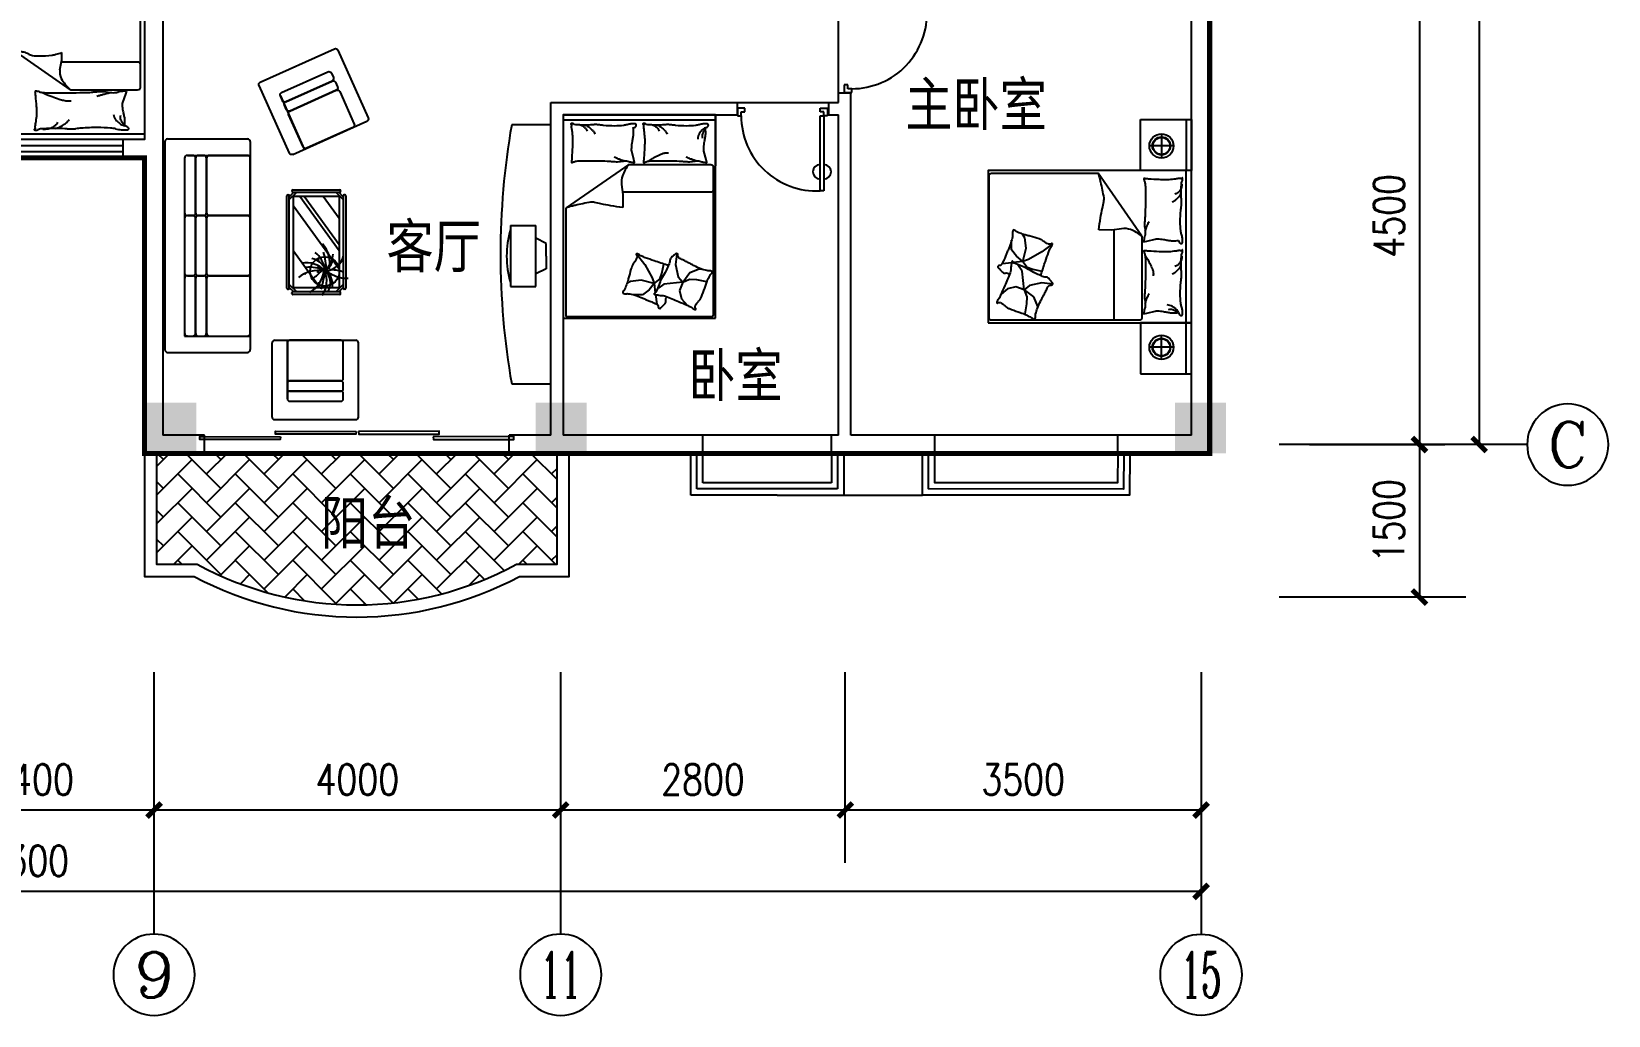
# Model space of a CAD drawing. Header units: millimetres. Extents: x 1454 to 36762, y 522 to 39654.
# Drawn here: x 21249 to 36762, y 8141 to 17820 of the extents above; entities that cross this region are included whole.
import ezdxf
from ezdxf.enums import TextEntityAlignment as Align

# ---------------------------------------------------------------- set-up
doc = ezdxf.new("R2010")
doc.units = ezdxf.units.MM
for name, color, linetype in [('AXIS', 3, 'Continuous'), ('AXIS_TEXT', 7, 'Continuous'), ('COLUMN', 7, 'Continuous'), ('PUB_DIM', 3, 'Continuous'), ('PUB_TEXT', 7, 'Continuous'), ('PUB_WALL', 255, 'Continuous'), ('WALL', 4, 'Continuous'), ('WINDOW', 5, 'Continuous'), ('WINDOW_TEXT', 7, 'Continuous')]:
    doc.layers.add(name, color=color, linetype=linetype)
doc.styles.add('-黑体', font='simhei.ttf')
doc.styles.add('ATT', font='TXT')
doc.styles.add('COMPLEX', font='COMPLEX')
doc.styles.add('DIM_FONT', font='SIMPLEX.shx', dxfattribs={"width": 0.8})
doc.styles.add('SIMPLEX', font='SIMPLEX.SHX')
doc.styles.get("Standard").update_dxf_attribs({"font": 'arial.ttf'})
doc.dimstyles.new('AXIS', dxfattribs={"dimtxt": 300, "dimasz": 1, "dimexe": 250, "dimexo": 300, "dimgap": 150, "dimtad": 1, "dimdec": 0, "dimdsep": 46, "dimtxsty": 'DIM_FONT', "dimblk": '_DIMX', "dimblk1": 'ARCHTICK', "dimblk2": 'ARCHTICK', "dimcen": 0.1, "dimse1": 1, "dimse2": 1, "dimclrt": 7, "dimadec": 0, "dimazin": 0, "dimtfac": 1, "dimtdec": 0, "dimtix": 1, "dimtmove": 2, "dimatfit": 3, "dimldrblk": '_DIMX', "dimfxl": 1, "dimtolj": 1, "dimtzin": 0, "dimarcsym": 0})
doc.dimstyles.new('DIMA', dxfattribs={"dimtxt": 300, "dimasz": 1, "dimexe": 250, "dimexo": 300, "dimgap": 150, "dimtad": 1, "dimdec": 0, "dimdsep": 46, "dimtxsty": 'DIM_FONT', "dimblk": '_DIMX', "dimblk1": 'ARCHTICK', "dimblk2": 'ARCHTICK', "dimcen": 0.1, "dimse1": 1, "dimclrt": 7, "dimadec": 0, "dimazin": 0, "dimtfac": 1, "dimtdec": 0, "dimtix": 1, "dimtmove": 2, "dimatfit": 3, "dimldrblk": '_DIMX', "dimfxl": 1, "dimtolj": 1, "dimtzin": 0, "dimarcsym": 0})

# ---------------------------------------------------------------- blocks, each defined once
blk = doc.blocks.new('_DIMX')
at = {"const_width": 50}
blk.add_lwpolyline([(-70, -70), (70, 70)], dxfattribs=at)
blk = doc.blocks.new('*D85')
at = {"layer": 'DEFPOINTS', "color": 0, "linetype": 'ByBlock', "transparency": 16777216}
for p in [(33902, 13757, 28344), (33902, 12257, 28344), (34902, 12257)]:
    blk.add_point(p, dxfattribs=at)
at = {"layer": 'PUB_DIM', "color": 0, "linetype": 'ByBlock', "lineweight": -2, "transparency": 16777216}
blk.add_line((34902, 13756), (34902, 12258), dxfattribs=at)
for p, rotation in [((34902, 13757), 90), ((34902, 12257), 270)]:
    blk.add_blockref('_DIMX', p, dxfattribs=dict(at, rotation=rotation))
at = {"layer": 'PUB_DIM', "color": 7, "linetype": 'ByBlock', "transparency": 16777216, "insert": (34602, 13007), "char_height": 300, "attachment_point": 5, "rotation": 90, "style": 'DIM_FONT'}
blk.add_mtext('\\A1;1500', dxfattribs=at)
blk = doc.blocks.new('_ARCHTICK')
at = {"color": 0, "linetype": 'ByBlock', "const_width": 0.15}
blk.add_lwpolyline([(-0.5, -0.5), (0.5, 0.5)], dxfattribs=at)
blk = doc.blocks.new('*D86')
at = {"layer": 'DEFPOINTS', "color": 0, "linetype": 'ByBlock', "transparency": 16777216}
for p in [(26454, 10162), (26454, 9162, -28344), (29254, 9162, -28344)]:
    blk.add_point(p, dxfattribs=at)
at = {"layer": 'PUB_DIM', "color": 0, "linetype": 'ByBlock', "lineweight": -2, "transparency": 16777216}
blk.add_line((29253, 10162), (26455, 10162), dxfattribs=at)
at = {"layer": 'PUB_DIM', "color": 0, "linetype": 'ByBlock', "lineweight": -2, "transparency": 16777216, "rotation": 180}
blk.add_blockref('_DIMX', (26454, 10162), dxfattribs=at)
at = {"layer": 'PUB_DIM', "color": 0, "linetype": 'ByBlock', "lineweight": -2, "transparency": 16777216}
blk.add_blockref('_DIMX', (29254, 10162), dxfattribs=at)
at = {"layer": 'PUB_DIM', "color": 7, "linetype": 'ByBlock', "transparency": 16777216, "insert": (27854, 10462), "char_height": 300, "attachment_point": 5, "style": 'DIM_FONT'}
blk.add_mtext('\\A1;2800', dxfattribs=at)
blk = doc.blocks.new('*D87')
at = {"layer": 'DEFPOINTS', "color": 0, "linetype": 'ByBlock', "transparency": 16777216}
for p in [(29254, 10162), (29254, 9162, -28344), (32754, 9162, -28344)]:
    blk.add_point(p, dxfattribs=at)
at = {"layer": 'PUB_DIM', "color": 0, "linetype": 'ByBlock', "lineweight": -2, "transparency": 16777216}
blk.add_line((32753, 10162), (29255, 10162), dxfattribs=at)
at = {"layer": 'PUB_DIM', "color": 0, "linetype": 'ByBlock', "lineweight": -2, "transparency": 16777216, "rotation": 180}
blk.add_blockref('_DIMX', (29254, 10162), dxfattribs=at)
at = {"layer": 'PUB_DIM', "color": 0, "linetype": 'ByBlock', "lineweight": -2, "transparency": 16777216}
blk.add_blockref('_DIMX', (32754, 10162), dxfattribs=at)
at = {"layer": 'PUB_DIM', "color": 7, "linetype": 'ByBlock', "transparency": 16777216, "insert": (31004, 10462), "char_height": 300, "attachment_point": 5, "style": 'DIM_FONT'}
blk.add_mtext('\\A1;3500', dxfattribs=at)
blk = doc.blocks.new('*D101')
at = {"layer": 'AXIS', "color": 0, "lineweight": -2, "transparency": 16777216}
blk.add_line((32753, 9362), (9455, 9362), dxfattribs=at)
at = {"layer": 'DEFPOINTS', "color": 0, "transparency": 16777216}
for p in [(9454, 11518), (32754, 11518), (9454, 9362)]:
    blk.add_point(p, dxfattribs=at)
at = {"layer": 'AXIS', "color": 0, "lineweight": -2, "transparency": 16777216, "rotation": 180}
blk.add_blockref('_DIMX', (9454, 9362), dxfattribs=at)
at = {"layer": 'AXIS', "color": 0, "lineweight": -2, "transparency": 16777216}
blk.add_blockref('_DIMX', (32754, 9362), dxfattribs=at)
at = {"layer": 'AXIS', "color": 7, "transparency": 16777216, "insert": (21104, 9662), "char_height": 300, "attachment_point": 5, "style": 'DIM_FONT'}
blk.add_mtext('\\A1;23300', dxfattribs=at)
blk = doc.blocks.new('*D102')
at = {"layer": 'AXIS', "color": 0, "lineweight": -2, "transparency": 16777216}
blk.add_line((26453, 10162), (22455, 10162), dxfattribs=at)
at = {"layer": 'DEFPOINTS', "color": 0, "transparency": 16777216}
for p in [(22454, 11518), (26454, 11518), (22454, 10162)]:
    blk.add_point(p, dxfattribs=at)
at = {"layer": 'AXIS', "color": 0, "lineweight": -2, "transparency": 16777216, "rotation": 180}
blk.add_blockref('_DIMX', (22454, 10162), dxfattribs=at)
at = {"layer": 'AXIS', "color": 0, "lineweight": -2, "transparency": 16777216}
blk.add_blockref('_DIMX', (26454, 10162), dxfattribs=at)
at = {"layer": 'AXIS', "color": 7, "transparency": 16777216, "insert": (24454, 10462), "char_height": 300, "attachment_point": 5, "style": 'DIM_FONT'}
blk.add_mtext('\\A1;4000', dxfattribs=at)
blk = doc.blocks.new('*D81')
at = {"layer": 'AXIS', "color": 0, "lineweight": -2, "transparency": 16777216}
blk.add_line((22453, 10162), (20055, 10162), dxfattribs=at)
at = {"layer": 'DEFPOINTS', "color": 0, "transparency": 16777216}
for p in [(20054, 11518), (22454, 11518), (20054, 10162)]:
    blk.add_point(p, dxfattribs=at)
at = {"layer": 'AXIS', "color": 0, "lineweight": -2, "transparency": 16777216, "rotation": 180}
blk.add_blockref('_DIMX', (20054, 10162), dxfattribs=at)
at = {"layer": 'AXIS', "color": 0, "lineweight": -2, "transparency": 16777216}
blk.add_blockref('_DIMX', (22454, 10162), dxfattribs=at)
at = {"layer": 'AXIS', "color": 7, "transparency": 16777216, "insert": (21254, 10462), "char_height": 300, "attachment_point": 5, "style": 'DIM_FONT'}
blk.add_mtext('\\A1;2400', dxfattribs=at)
blk = doc.blocks.new('_AXISO')
blk.add_circle((0, 0), 0.5)
at = {"layer": 'AXIS_TEXT', "style": 'COMPLEX', "width": 1.041667}
blk.add_attdef('A', text='', height=0.56, dxfattribs=at).set_placement((-0.25, -0.28), (0.25, -0.28), align=Align.FIT)
blk = doc.blocks.new('_WBLK')
for p, q in [((-0.5, 0.5), (0.5, 0.5)), ((0.5, 0.1667), (-0.5, 0.1667)), ((0.5, -0.1667), (-0.5, -0.1667)), ((-0.5, -0.5), (0.5, -0.5))]:
    blk.add_line(p, q)
at = {"layer": 'WINDOW_TEXT', "style": 'SIMPLEX', "flags": 9}
blk.add_attdef('A', text='', height=1, dxfattribs=at).set_placement((0, 1.5), align=Align.MIDDLE)
blk = doc.blocks.new('M_C55HKH')
for p, q in [((0, -52), (900, -52)), ((26, -509), (26, -1968)), ((503, -489), (46, -489)), ((503, -489), (872, -858)), ((46, -761), (564, -761)), ((872, -1968), (872, -858)), ((299, -1273), (295, -1270)), ((307, -1352), (299, -1273)), ((305, -1407), (307, -1352)), ((357, -1410), (393, -1337)), ((393, -1337), (392, -1318)), ((146, -1456), (100, -1409)), ((211, -1478), (146, -1456)), ((278, -1459), (211, -1478)), ((278, -1459), (251, -1606)), ((278, -1459), (305, -1407)), ((278, -1459), (357, -1410)), ((317, -1498), (278, -1459)), ((412, -1527), (317, -1498)), ((251, -1606), (219, -1643)), ((495, -1523), (412, -1527)), ((163, -1664), (89, -1649)), ((196, -1718), (154, -1766)), ((249, -1682), (175, -1667)), ((249, -1682), (196, -1718)), ((219, -1643), (211, -1652)), ((249, -1682), (286, -1639)), ((249, -1682), (266, -1787)), ((292, -1700), (249, -1682)), ((286, -1639), (333, -1628)), ((391, -1769), (292, -1700)), ((333, -1628), (405, -1618)), ((154, -1766), (147, -1841)), ((266, -1787), (243, -1892)), ((469, -1839), (391, -1769)), ((46, -1988), (852, -1988))]:
    blk.add_line(p, q)
blk.add_lwpolyline([(0, -2000), (0, 0), (900, 0), (900, -2000)], close=True)
for points in [[(135, -134, -0.263368), (107, -115, -0.494818), (116, -96, -0.049225), (134, -94, -0.036831), (158, -96, -0.031893), (196, -104, 0.035782), (230, -111, 0.032941), (319, -117, 0.026564), (430, -111, 0.017905), (468, -106, -0.033397), (488, -104, -0.03204), (525, -104, 0.018442), (590, -107, 0.010837), (654, -107, 0.014624), (702, -104, 0.111249), (725, -96, -0.153708), (742, -92, -0.076444), (749, -94, -0.215512), (751, -96, -0.585858), (748, -99, 0.363489), (744, -102, 0.191716), (743, -113, -0.129675), (745, -130, -0.01735), (742, -147, 0.019326), (740, -162, 0.018818), (733, -230, 0.021828), (732, -289, 0.006204), (734, -323, 0.001963), (740, -430, 0.028341), (744, -466, -0.117014), (744, -475, -0.36606), (742, -476, -0.03973), (728, -473, -0.048309), (715, -468, 0.062981), (704, -464, 0.04058), (681, -461, 0.014345), (614, -458, 0.005484), (488, -459, 0.007153), (392, -462, 0.008762), (350, -465, -0.008153), (304, -468, -0.06251), (247, -463, 0.078669), (201, -461, 0.047825), (179, -466, -0.034494), (148, -473, -0.023571), (123, -476, -0.510228), (122, -475), (129, -445), (150, -363, 0.073041), (152, -343, 0.023305), (146, -282, 0.018299), (142, -259, -0.01097), (135, -221, -0.042281), (132, -187, -0.027201), (135, -133)], [(691, -102, 0.088153), (656, -105, 0.088153), (625, -120, 0.077547), (604, -142, 0.077547), (590, -169)], [(133, -150, -0.05369), (148, -163, -0.070312), (156, -175, -0.015448), (159, -183, -0.013244), (163, -194, -0.082127), (166, -212, -0.064164), (163, -235)], [(135, -134, -0.077379), (170, -159, -0.077379), (195, -194, -0.047525), (205, -218, -0.047525), (210, -244)], [(609, -107, 0.027842), (585, -118, 0.048685), (573, -126, 0.023666), (545, -150, 0.031223), (526, -171, 0.046801), (521, -179, 0.023191), (513, -196)], [(225, -460, 0.009729), (253, -451, 0.009729), (280, -441, 0.007971), (301, -432, 0.007971), (323, -423)], [(695, -462, 0.016108), (656, -436, 0.024599), (629, -421, 0.009477), (580, -397, 0.015937), (550, -385, 0.072521), (534, -381, 0.033339), (498, -381)], [(503, -489, -0.085272), (566, -599, -0.124044), (575, -686), (562, -782), (563, -854)], [(563, -854, -0.027362), (602, -838, -0.040834), (629, -830, -0.038441), (717, -821, -0.076528), (761, -826, -0.103649), (788, -840, 0.093398), (818, -857, 0.072727), (841, -861, 0.052315), (872, -858)], [(400, -1581, 0.025626), (402, -1591, 0.0108), (426, -1697, 0.00456), (445, -1769, 0.01125), (454, -1797, 0.069394), (462, -1813, -0.079756), (468, -1827, -0.106399), (469, -1839, -0.328642), (466, -1842, -0.299547), (461, -1840, 0.189917), (454, -1835, 0.033518), (446, -1833, 0.075627), (442, -1833, 0.053489), (436, -1835, 0.017838), (418, -1843, 0.038394), (397, -1855, -0.059529), (384, -1862, -0.035943), (362, -1869, -0.011245), (291, -1884, -0.006203), (259, -1889, 0.010783), (241, -1893, 0.019485), (230, -1895, 0.005062), (188, -1908, 0.101392), (167, -1919, -0.223768), (156, -1922, -0.25558), (153, -1920, -0.081563), (150, -1907, -0.071805), (151, -1893, 0.069985), (152, -1879, 0.03546), (145, -1831, 0.029432), (130, -1774, 0.001554), (121, -1746, -0.00152), (112, -1718, -0.004735), (102, -1689, 0.00382), (91, -1653, 0.296001), (66, -1634, -0.649774), (61, -1616, -0.02319), (65, -1613, 0.0288), (68, -1610, 0.005727), (73, -1605, -0.004358), (80, -1599, -0.027528), (94, -1586, -0.046214), (104, -1580, -0.194121), (117, -1579, 0.133719), (137, -1580, 0.005779), (155, -1575, 0.008882)]]:
    blk.add_lwpolyline(points, format="xyb")
blk.add_lwpolyline([(345, -1251, 0.101392), (366, -1238, -0.223768), (377, -1234, -0.25558), (380, -1236, -0.081563), (384, -1249, -0.071805), (384, -1263, 0.069985), (384, -1277, 0.03546), (394, -1324, 0.029432), (414, -1380, 0.001554), (425, -1407, -0.00152), (437, -1434, -0.004735), (448, -1462, 0.00382), (462, -1497, 0.296001), (488, -1515, -0.649774), (495, -1532, -0.02319), (491, -1536, 0.0288), (488, -1539, 0.005727), (484, -1544, -0.004358), (478, -1551, -0.027528), (464, -1564, -0.046214), (455, -1571, -0.194121), (442, -1573, 0.133719), (422, -1574, 0.011505), (387, -1586, 0.008882), (343, -1604, 0.012426), (286, -1629, -0.033612), (264, -1637), (218, -1652), (182, -1663, 0.224341), (170, -1674, -0.722772), (163, -1673, -0.103513), (163, -1670, 0.053465), (163, -1664, 0.030109), (161, -1646, -0.031436), (159, -1628, -0.05324), (160, -1616, 0.05518), (161, -1604, 0.056271), (157, -1583, 0.0108), (124, -1480, 0.00456), (100, -1409, 0.01125), (89, -1381, 0.069394), (80, -1366, -0.079756), (73, -1353, -0.106399), (71, -1341, -0.328642), (74, -1338, -0.299547), (79, -1340, 0.189917), (86, -1344, 0.033518), (94, -1345, 0.075627), (98, -1345, 0.053489), (104, -1343, 0.017838), (122, -1333, 0.038394), (141, -1319, -0.059529), (154, -1311, -0.035943), (175, -1303, -0.011245), (245, -1283, -0.006203), (276, -1275, 0.010783), (295, -1270, 0.019485), (305, -1266, 0.005062)], format="xyb", close=True)
for centre, start, end in [((46, -509), 90, 180), ((46, -741), 180, 270), ((46, -1968), 180, 270), ((852, -1968), 270, 0)]:
    blk.add_arc(centre, 20, start, end)
at = {"style": 'DIM_FONT', "width": 0.8, "flags": 9}
for tag in ['XSIZE', 'YSIZE']:
    blk.add_attdef(tag, (0, 0), '', height=0.5, dxfattribs=at)
blk = doc.blocks.new('M_C54TQD')
for p, q in [((0, -52), (1500, -52)), ((26, -509), (26, -1968)), ((853, -489), (46, -489)), ((853, -489), (1472, -916)), ((46, -761), (915, -761)), ((1472, -1968), (1472, -916)), ((381, -1368), (395, -1471)), ((778, -1368), (698, -1472)), ((161, -1514), (137, -1518)), ((255, -1552), (161, -1514)), ((395, -1471), (369, -1593)), ((528, -1559), (509, -1470)), ((698, -1472), (623, -1603)), ((90, -1638), (87, -1645)), ((188, -1621), (90, -1638)), ((257, -1618), (188, -1621)), ((324, -1645), (255, -1552)), ((324, -1645), (257, -1618)), ((369, -1593), (324, -1645)), ((324, -1645), (510, -1664)), ((324, -1645), (355, -1728)), ((510, -1664), (560, -1700)), ((548, -1617), (528, -1559)), ((605, -1658), (548, -1617)), ((560, -1700), (572, -1709)), ((605, -1658), (594, -1752)), ((623, -1603), (605, -1658)), ((605, -1658), (734, -1626)), ((605, -1658), (655, -1721)), ((734, -1626), (837, -1640)), ((837, -1640), (873, -1660)), ((335, -1810), (281, -1873)), ((355, -1728), (335, -1810)), ((592, -1767), (580, -1861)), ((655, -1721), (720, -1769)), ((720, -1769), (813, -1769)), ((46, -1988), (1452, -1988))]:
    blk.add_line(p, q)
blk.add_lwpolyline([(0, -2000), (0, 0), (1500, 0), (1500, -2000)], close=True)
for points in [[(101, -127, -0.263368), (73, -108, -0.494818), (82, -89, -0.049225), (100, -88, -0.036831), (124, -89, -0.031893), (161, -97, 0.035782), (195, -104, 0.032941), (285, -110, 0.026564), (396, -104, 0.017905), (434, -99, -0.033397), (454, -97, -0.03204), (491, -97, 0.018442), (555, -101, 0.010837), (620, -100, 0.014624), (668, -97, 0.111249), (691, -89, -0.153708), (708, -86, -0.076444), (715, -87, -0.215512), (717, -89, -0.585858), (714, -92, 0.363489), (709, -95, 0.191716), (709, -106, -0.129675), (711, -123, -0.01735), (708, -140, 0.019326), (706, -155, 0.018818), (699, -223, 0.021828), (698, -283, 0.006204), (700, -316, 0.001963), (706, -423, 0.028341), (710, -459, -0.117014), (709, -468, -0.36606), (708, -469, -0.03973), (694, -466, -0.048309), (681, -461, 0.062981), (670, -457, 0.04058), (647, -454, 0.014345), (580, -451, 0.005484), (454, -452, 0.007153), (358, -455, 0.008762), (316, -458, -0.008153), (270, -461, -0.06251), (213, -456, 0.078669), (167, -454, 0.047825), (145, -459, -0.034494), (114, -466, -0.023571), (89, -469, -0.510228), (88, -468), (95, -438), (116, -356, 0.073041), (118, -336, 0.023305), (112, -275, 0.018299), (108, -252, -0.01097), (101, -214, -0.042281), (98, -180, -0.027201), (101, -126)], [(99, -143, -0.05369), (114, -156, -0.070312), (122, -168, -0.015448), (125, -177, -0.013244), (129, -187, -0.082127), (132, -205, -0.064164), (129, -228)], [(101, -127, -0.077379), (136, -152, -0.077379), (161, -187, -0.047525), (171, -211, -0.047525), (176, -238)], [(575, -101, 0.027842), (551, -111, 0.048685), (539, -119, 0.023666), (511, -144, 0.031223), (492, -164, 0.046801), (486, -172, 0.023191), (478, -189)], [(657, -95, 0.088153), (622, -98, 0.088153), (591, -114, 0.077547), (569, -135, 0.077547), (555, -162)], [(810, -127, -0.263368), (782, -108, -0.494818), (791, -89, -0.049225), (809, -88, -0.036831), (833, -89, -0.031893), (871, -97, 0.035782), (905, -104, 0.032941), (994, -110, 0.026564), (1106, -104, 0.017905), (1143, -99, -0.033397), (1163, -97, -0.03204), (1200, -97, 0.018442), (1265, -101, 0.010837), (1329, -100, 0.014624), (1377, -97, 0.111249), (1400, -89, -0.153708), (1417, -86, -0.076444), (1424, -87, -0.215512), (1426, -89, -0.585858), (1423, -92, 0.363489), (1419, -95, 0.191716), (1419, -106, -0.129675), (1421, -123, -0.01735), (1418, -140, 0.019326), (1415, -155, 0.018818), (1408, -223, 0.021828), (1407, -283, 0.006204), (1409, -316, 0.001963), (1415, -423, 0.028341), (1419, -459, -0.117014), (1419, -468, -0.36606), (1417, -469, -0.03973), (1404, -466, -0.048309), (1390, -461, 0.062981), (1379, -457, 0.04058), (1356, -454, 0.014345), (1289, -451, 0.005484), (1164, -452, 0.007153), (1067, -455, 0.008762), (1025, -458, -0.008153), (979, -461, -0.06251), (922, -456, 0.078669), (877, -454, 0.047825), (854, -459, -0.034494), (823, -466, -0.023571), (798, -469, -0.510228), (797, -468), (805, -438), (825, -356, 0.073041), (827, -336, 0.023305), (821, -275, 0.018299), (817, -252, -0.01097), (810, -214, -0.042281), (807, -180, -0.027201), (810, -126)], [(1284, -101, 0.027842), (1260, -111, 0.048685), (1248, -119, 0.023666), (1220, -144, 0.031223), (1201, -164, 0.046801), (1196, -172, 0.023191), (1188, -189)], [(1366, -95, 0.088153), (1332, -98, 0.088153), (1300, -114, 0.077547), (1279, -135, 0.077547), (1265, -162)], [(191, -454, 0.009729), (219, -445, 0.009729), (246, -435, 0.007971), (267, -426, 0.007971), (289, -416)], [(661, -455, 0.016108), (622, -429, 0.024599), (595, -414, 0.009477), (546, -391, 0.015937), (516, -378, 0.072521), (500, -375, 0.033339), (463, -375)], [(901, -454, 0.009729), (928, -445, 0.009729), (955, -435, 0.007971), (977, -426, 0.007971), (998, -416)], [(853, -489, -0.085272), (917, -599, -0.124044), (926, -686), (912, -782), (914, -912)], [(914, -912, 0.007867), (1032, -894, 0.009508), (1128, -876, 0.006616), (1193, -862, -0.023828), (1212, -858, -0.080713), (1230, -859, -0.009591), (1383, -891, -0.013133), (1416, -899, -0.007859), (1472, -916)], [(464, -1480, 0.025626), (476, -1478, 0.0108), (605, -1436, 0.00456), (692, -1405, 0.01125), (727, -1391, 0.069394), (746, -1380, -0.079756), (763, -1371, -0.106399), (778, -1368, -0.328642), (782, -1372, -0.299547), (779, -1378, 0.189917), (774, -1387, 0.033518), (773, -1397, 0.075627), (773, -1402, 0.053489), (776, -1410, 0.017838), (788, -1432, 0.038394), (805, -1456, -0.059529), (816, -1472, -0.035943), (826, -1498, -0.011245), (852, -1585, -0.006203), (862, -1624, 0.010783), (868, -1647, 0.019485), (873, -1660, 0.005062), (892, -1710, 0.101392), (909, -1736, -0.223768), (914, -1749, -0.25558), (911, -1754, -0.081563), (895, -1759, -0.071805), (878, -1759, 0.069985), (861, -1759, 0.03546), (801, -1772, 0.029432), (732, -1797, 0.001554), (699, -1811, -0.00152), (665, -1826, -0.004735), (629, -1840, 0.00382), (586, -1859, 0.296001), (564, -1891, -0.649774), (542, -1900, -0.02319), (538, -1895, 0.0288), (534, -1892, 0.005727), (527, -1886, -0.004358), (519, -1878, -0.027528), (502, -1861, -0.046214), (493, -1850, -0.194121), (490, -1833, 0.133719), (489, -1809, 0.005779), (482, -1787, 0.008882)]]:
    blk.add_lwpolyline(points, format="xyb")
blk.add_lwpolyline([(58, -1583, 0.101392), (40, -1559, -0.223768), (34, -1546, -0.25558), (36, -1541, -0.081563), (52, -1535, -0.071805), (69, -1534, 0.069985), (86, -1532, 0.03546), (145, -1515, 0.029432), (211, -1485, 0.001554), (244, -1468, -0.00152), (276, -1451, -0.004735), (311, -1433, 0.00382), (353, -1412, 0.296001), (372, -1378, -0.649774), (393, -1367, -0.02319), (398, -1372, 0.0288), (402, -1375, 0.005727), (409, -1380, -0.004358), (418, -1387, -0.027528), (436, -1403, -0.046214), (445, -1414, -0.194121), (450, -1430, 0.133719), (453, -1454, 0.011505), (471, -1496, 0.008882), (497, -1550, 0.012426), (535, -1618, -0.033612), (547, -1644), (570, -1701), (588, -1744, 0.224341), (603, -1757, -0.722772), (603, -1766, -0.103513), (599, -1767, 0.053465), (592, -1767, 0.030109), (569, -1772, -0.031436), (547, -1776, -0.05324), (532, -1776, 0.05518), (517, -1777, 0.056271), (492, -1783, 0.0108), (366, -1835, 0.00456), (281, -1873, 0.01125), (247, -1889, 0.069394), (229, -1902, -0.079756), (213, -1912, -0.106399), (199, -1915, -0.328642), (195, -1912, -0.299547), (196, -1906, 0.189917), (201, -1896, 0.033518), (202, -1886, 0.075627), (201, -1882, 0.053489), (197, -1874, 0.017838), (184, -1853, 0.038394), (165, -1830, -0.059529), (153, -1815, -0.035943), (140, -1790, -0.011245), (108, -1705, -0.006203), (95, -1667, 0.010783), (87, -1645, 0.019485), (82, -1632, 0.005062)], format="xyb", close=True)
for centre, start, end in [((46, -509), 90, 180), ((46, -741), 180, 270), ((46, -1968), 180, 270), ((1452, -1968), 270, 0)]:
    blk.add_arc(centre, 20, start, end)
at = {"style": 'DIM_FONT', "width": 0.8, "flags": 9}
for tag in ['XSIZE', 'YSIZE']:
    blk.add_attdef(tag, (0, 0), '', height=0.5, dxfattribs=at)
blk = doc.blocks.new('_FZH')
blk.add_solid([(-0.5, -0.5), (0.5, -0.5), (-0.5, 0.5), (0.5, 0.5)])
blk = doc.blocks.new('M_C33SQR')
for p, q in [((392, 780), (-408, 780)), ((-433, 755), (-433, 25)), ((417, 755), (417, 25)), ((242, 600), (-258, 600)), ((267, 575), (267, 0)), ((392, 0), (-408, 0))]:
    blk.add_line(p, q)
for points in [[(242, 600), (-258, 600, 0.414214), (-283, 575), (-283, 525, 0.414214), (-258, 500), (242, 500, 0.414214), (267, 525), (267, 575, 0.414214)], [(242, 500), (-258, 500, 0.414214), (-283, 475), (-283, 425, 0.414214), (-258, 400), (242, 400, 0.414214), (267, 425), (267, 475, 0.414214)], [(242, 400), (-258, 400, 0.414214), (-283, 375), (-283, 25, 0.414214), (-258, 0), (242, 0, 0.414214), (267, 25), (267, 375, 0.414214)]]:
    blk.add_lwpolyline(points, format="xyb", close=True)
for centre, start, end in [((-408, 755), 90, 180), ((392, 755), 0, 90), ((242, 575), 0, 90), ((-408, 25), 180, 270), ((392, 25), 270, 0)]:
    blk.add_arc(centre, 25, start, end)
at = {"width": 0.8, "flags": 9}
for tag in ['XSIZE', 'YSIZE']:
    blk.add_attdef(tag, (0, 0), '', height=0.5, dxfattribs=at)
blk = doc.blocks.new('M_C57NTX')
for p, q in [((-496, -226), (-496, 233)), ((-486, 243), (-481, 243)), ((-427, 268), (-471, 224)), ((-399, 268), (-471, 196)), ((-471, -226), (-471, 233)), ((-446, 283), (-446, 278)), ((-436, 293), (473, 293)), ((-436, 268), (473, 268)), ((-431, 72), (-217, 228)), ((-431, -116), (43, 228)), ((-431, -159), (102, 228)), ((-336, -222), (283, 228)), ((436, 268), (509, 196)), ((465, 268), (509, 224)), ((483, 283), (483, 278)), ((509, 233), (509, -226)), ((524, 243), (519, 243)), ((534, 233), (534, -226)), ((106, -222), (469, 42)), ((-486, -236), (-481, -236)), ((-399, -262), (-471, -189)), ((-427, -262), (-471, -218)), ((-446, -277), (-446, -272)), ((473, -262), (-436, -262)), ((473, -287), (-436, -287)), ((436, -262), (509, -189)), ((465, -262), (509, -218)), ((483, -277), (483, -272)), ((524, -236), (519, -236))]:
    blk.add_line(p, q)
blk.add_lwpolyline([(-431, -222), (-431, 228), (469, 228), (469, -222)], close=True)
at = {"const_width": 12}
for points in [[(225, 150, 1), (237, 150, 1)], [(409, 163, 1), (421, 163, 1)], [(123, 120, 1), (135, 120, 1)], [(189, 24, 1), (201, 24, 1)], [(253, 126, 1), (265, 126, 1)], [(264, 18, 1), (276, 18, 1)], [(277, 84, 1), (289, 84, 1)], [(288, 107, 1), (300, 107, 1)], [(294, 93, 1), (306, 93, 1)], [(297, 74, 1), (309, 74, 1)], [(305, 18, 1), (317, 18, 1)], [(308, 87, 1), (320, 87, 1)], [(418, 27, 1), (430, 27, 1)], [(486, 90, 1), (498, 90, 1)], [(220, -38, 1), (232, -38, 1)], [(324, -108, 1), (336, -108, 1)]]:
    blk.add_lwpolyline(points, format="xyb", close=True, dxfattribs=at)
blk.add_circle((308, 86), 144)
for centre, radius, start, end in [((156, 293), 219, 342.9456, 6.4814), ((-486, 233), 10, 90, 180), ((-481, 233), 10, 0, 90), ((-436, 283), 10, 90, 180), ((-436, 278), 10, 180, 270), ((110, -88), 259, 48.7581, 83.8624), ((109, 83), 193, 6.9904, 78.0284), ((176, 42), 126, 28.8901, 78.4579), ((781, 125), 490, 163.8561, 179.1105), ((-395, 504), 810, 328.9873, 340.361), ((448, -69), 233, 85.8741, 126.9558), ((473, 283), 10, 0, 90), ((473, 278), 10, 270, 0), ((519, 233), 10, 90, 180), ((524, 233), 10, 0, 90), ((228, -157), 293, 78.5516, 130.9815), ((280, -402), 502, 88.3286, 108.729), ((344, -194), 291, 103.0452, 139.7766), ((364, -84), 190, 114.0956, 166.2953), ((482, -98), 260, 134.4861, 189.3762), ((613, -62), 346, 155.0888, 185.9637), ((267, -555), 642, 70.5249, 87.8244), ((624, 28), 325, 171.2496, 218.2333), ((421, -27), 169, 62.9909, 135.9102), ((404, -128), 234, 53.3231, 115.7633), ((-1013, -1156), 1790, 39.0488, 42.6799), ((269, -208), 287, 31.315, 82.1378), ((-486, -226), 10, 180, 270), ((-481, -226), 10, 270, 0), ((-436, -272), 10, 90, 180), ((-436, -277), 10, 180, 270), ((473, -272), 10, 0, 90), ((473, -277), 10, 270, 0), ((519, -226), 10, 180, 270), ((524, -226), 10, 270, 0)]:
    blk.add_arc(centre, radius, start, end)
at = {"style": 'DIM_FONT', "width": 0.8, "flags": 9}
for tag in ['XSIZE', 'YSIZE']:
    blk.add_attdef(tag, (0, 0), '', height=0.5, dxfattribs=at)
blk = doc.blocks.new('_A1TWF')
for points in [[(-0.2503, 0.0241), (-0.2517, 0.0158), (-0.5151, 0.0158), (-0.515, 0.0252)], [(-0.0018, 0.0413), (-0.0032, 0.0331), (-0.2666, 0.0331), (-0.2665, 0.0425)], [(0.0055, 0.0413), (0.0069, 0.0331), (0.2702, 0.0331), (0.2702, 0.0425)], [(0.2503, 0.0241), (0.2517, 0.0158), (0.5151, 0.0158), (0.515, 0.0252)]]:
    blk.add_lwpolyline(points, close=True)
blk = doc.blocks.new('M_C34MSO')
for p, q in [((-1031, 627), (1015, 627)), ((-896, 8), (-896, 627)), ((881, -19), (881, 627)), ((-1058, -186), (-1058, 600)), ((1042, -186), (1042, 600)), ((-869, -19), (881, -19)), ((-1031, -213), (1015, -213))]:
    blk.add_line(p, q)
for points in [[(-869, 196), (-331, 196, 0.414214), (-304, 223), (-304, 600, 0.414214), (-331, 627), (-869, 627, 0.414214), (-896, 600), (-896, 223, 0.414214)], [(-277, 196), (261, 196, 0.414214), (288, 223), (288, 600, 0.414214), (261, 627), (-277, 627, 0.414214), (-304, 600), (-304, 223, 0.414214)], [(315, 196), (854, 196, 0.414214), (881, 223), (881, 600, 0.414214), (854, 627), (315, 627, 0.414214), (288, 600), (288, 223, 0.414214)], [(-869, 89), (-331, 89, 0.414214), (-304, 115), (-304, 169, 0.414214), (-331, 196), (-869, 196, 0.414214), (-896, 169), (-896, 115, 0.414214)], [(-277, 89), (261, 89, 0.414214), (288, 115), (288, 169, 0.414214), (261, 196), (-277, 196, 0.414214), (-304, 169), (-304, 115, 0.414214)], [(315, 89), (854, 89, 0.414214), (881, 115), (881, 169, 0.414214), (854, 196), (315, 196, 0.414214), (288, 169), (288, 115, 0.414214)], [(-869, -19), (-331, -19, 0.414214), (-304, 8), (-304, 62, 0.414214), (-331, 89), (-869, 89, 0.414214), (-896, 62), (-896, 8, 0.414214)], [(-277, -19), (261, -19, 0.414214), (288, 8), (288, 62, 0.414214), (261, 89), (-277, 89, 0.414214), (-304, 62), (-304, 8, 0.414214)], [(315, -19), (854, -19, 0.414214), (881, 8), (881, 62, 0.414214), (854, 89), (315, 89, 0.414214), (288, 62), (288, 8, 0.414214)]]:
    blk.add_lwpolyline(points, format="xyb", close=True)
for centre, start, end in [((-1031, 600), 90, 180), ((1015, 600), 0, 90), ((-869, 8), 180, 270), ((854, 8), 270, 0), ((-1031, -186), 180, 270), ((1015, -186), 270, 0)]:
    blk.add_arc(centre, 26.9, start, end)
at = {"width": 0.8, "flags": 9}
for tag in ['XSIZE', 'YSIZE']:
    blk.add_attdef(tag, (0, 0), '', height=0.5, dxfattribs=at)
blk = doc.blocks.new('*D71')
at = {"layer": 'AXIS', "color": 0, "lineweight": -2, "transparency": 16777216}
blk.add_line((35490, 34356), (35490, 13758), dxfattribs=at)
at = {"layer": 'DEFPOINTS', "color": 0, "transparency": 16777216}
for p in [(33708, 34357), (33708, 13757), (35490, 13757)]:
    blk.add_point(p, dxfattribs=at)
at = {"layer": 'AXIS', "color": 0, "lineweight": -2, "transparency": 16777216}
for p, rotation in [((35490, 34357), 90), ((35490, 13757), 270)]:
    blk.add_blockref('_DIMX', p, dxfattribs=dict(at, rotation=rotation))
at = {"layer": 'AXIS', "color": 7, "transparency": 16777216, "insert": (35190, 24057), "char_height": 300, "attachment_point": 5, "rotation": 90, "style": 'DIM_FONT'}
blk.add_mtext('\\A1;20600', dxfattribs=at)
blk = doc.blocks.new('11PTVN02')
at = {"color": 0, "linetype": 'ByBlock'}
for p, q in [((0, 17), (4, 19)), ((14, 24), (4, 24)), ((4, 24), (4, 0)), ((14, 0), (14, 24)), ((0, 12), (0, 17)), ((0, 12), (0, 7)), ((0, 7), (4, 5)), ((14, 0), (4, 0))]:
    blk.add_line(p, q, dxfattribs=at)
blk.add_arc((-21.5, 12), 37, 343.62955, 16.37045, dxfattribs=at)
at = {"color": 0, "linetype": 'ByBlock', "style": 'ATT'}
for tag, p, flags in [('ITEM', (1, -12), 3), ('ROOM_NUMBER', (1, -20), 1), ('WIDTH', (1, -29), 3), ('DEPTH', (1, -38), 3)]:
    blk.add_attdef(tag, p, '', height=6, dxfattribs=dict(at, flags=flags))
blk = doc.blocks.new('-TV')
at = {"xscale": 25, "yscale": 25, "zscale": 25}
blk.add_blockref('11PTVN02', (-1, -1), dxfattribs=at)
blk = doc.blocks.new('*D72')
at = {"layer": 'AXIS', "color": 0, "lineweight": -2, "transparency": 16777216}
for p, q in [((34902, 18256), (34902, 13758)), ((33821, 13757), (35152, 13757))]:
    blk.add_line(p, q, dxfattribs=at)
at = {"layer": 'DEFPOINTS', "color": 0, "transparency": 16777216}
for p in [(33521, 18257), (33521, 13757), (34902, 13757)]:
    blk.add_point(p, dxfattribs=at)
at = {"layer": 'AXIS', "color": 0, "lineweight": -2, "transparency": 16777216}
for p, rotation in [((34902, 18257), 90), ((34902, 13757), 270)]:
    blk.add_blockref('_DIMX', p, dxfattribs=dict(at, rotation=rotation))
at = {"layer": 'AXIS', "color": 7, "transparency": 16777216, "insert": (34602, 16007), "char_height": 300, "attachment_point": 5, "rotation": 90, "style": 'DIM_FONT'}
blk.add_mtext('\\A1;4500', dxfattribs=at)
blk = doc.blocks.new('M_A22TIB')
for p, q in [((-0.449, 0.076), (-0.449, 0.898)), ((-0.449, 0.898), (-0.408, 0.898)), ((-0.408, 0.898), (-0.408, 0.076)), ((-0.49, 0.076), (-0.449, 0.076)), ((-0.49, -0.006), (-0.49, 0.076)), ((-0.449, 0.076), (-0.449, 0.035)), ((-0.408, 0.076), (-0.449, 0.076)), ((-0.449, 0.035), (-0.408, 0.035)), ((-0.408, 0.035), (-0.408, -0.006)), ((0.455, 0.035), (0.414, 0.035)), ((0.414, 0.035), (0.414, -0.006)), ((0.496, 0.076), (0.455, 0.076)), ((0.455, 0.076), (0.455, 0.035)), ((0.496, -0.006), (0.496, 0.076)), ((-0.408, -0.006), (-0.49, -0.006)), ((-0.49, -0.006), (-0.49, -0.006)), ((0.414, -0.006), (0.496, -0.006)), ((0.496, -0.006), (0.496, -0.006))]:
    blk.add_line(p, q)
for centre, radius, start, end in [((-0.367, 0.077), 0.822, 359.9283, 92.866), ((-0.449, 0.689), 0.0791, 90, 270), ((-0.408, 0.689), 0.0791, 270, 90)]:
    blk.add_arc(centre, radius, start, end)

msp = doc.modelspace()

# ---------------------------------------------------------------- hatches: boundary and pattern name
at = {"layer": 'PUB_WALL', "linetype": 'ByBlock'}
h = msp.add_hatch(dxfattribs=at)
h.set_pattern_fill('AR-HBONE', color=256, scale=50, style=0)
h.set_pattern_definition([(315, (-131179.16, 56459.55), (2e-14, -282.84271), [600, -200]), (225, (-131037.74, 56318.13), (2e-14, -282.84271), [600, -200])])
h.paths.add_polyline_path([(26018.5, 12580), (26418.8, 12580), (26418.8, 13670), (25948.8, 13670), (22948.8, 13670), (22478.8, 13670), (22478.8, 12580), (22879.1, 12580, 0.2548236)])
h.paths.add_polyline_path([(24010, 12581.2), (25177.4, 12581.2), (25177.4, 13413.7), (24010, 13413.7)], flags=24)

# ---------------------------------------------------------------- linework, layer by layer
for p, q in [((26478.8, 17000.3, -28344.3), (26478.8, 16500.3, -28344.3)), ((27978.8, 17000.3, -28344.3), (27978.8, 16500.3, -28344.3)), ((32158.8, 16954, -28344.3), (32658.8, 16954, -28344.3)), ((32158.8, 16454, -28344.3), (32158.8, 16954, -28344.3)), ((32606.4, 16954, -28344.3), (32606.4, 16454, -28344.3)), ((32658.8, 16954, -28344.3), (32658.8, 16454, -28344.3)), ((32364.6, 16813.3, -28344.3), (32364.6, 16575.7, -28344.3)), ((32483.4, 16694.5, -28344.3), (32245.8, 16694.5, -28344.3)), ((32658.8, 16454, -28344.3), (32158.8, 16454, -28344.3)), ((32158.8, 14954, -28344.3), (32158.8, 14454, -28344.3)), ((32658.8, 14954, -28344.3), (32158.8, 14954, -28344.3)), ((32606.4, 14454, -28344.3), (32606.4, 14954, -28344.3)), ((32658.8, 14454, -28344.3), (32658.8, 14954, -28344.3)), ((32364.6, 14594.7, -28344.3), (32364.6, 14832.3, -28344.3)), ((32483.4, 14713.5, -28344.3), (32245.8, 14713.5, -28344.3)), ((32158.8, 14454, -28344.3), (32658.8, 14454, -28344.3)), ((29118.5, 13850.3), (27853.8, 13850.3)), ((31933.8, 13850.3), (30133.8, 13850.3)), ((25948.8, 13670), (22948.8, 13670)), ((27733.8, 13260.3), (27733.8, 13670.3)), ((27793.8, 13320.3), (27793.8, 13670.3)), ((27853.8, 13380.3), (27853.8, 13670.3)), ((29118.5, 13380.3), (27853.8, 13380.3)), ((28584, 13260.3), (27733.8, 13260.3)), ((29178.5, 13320.3), (27793.8, 13320.3)), ((28584, 13260.3), (30013.8, 13260.3))]:
    msp.add_line(p, q)
at = {"const_width": 50, "elevation": -28344.3}
msp.add_lwpolyline([(9358.8, 13670), (9358.8, 21850), (14368.8, 21850), (14368.8, 26263), (9358.8, 26263), (9358.8, 34443), (20138.8, 34443), (20138.8, 32209.4), (22358.8, 32209.4), (22358.8, 34443), (32838.8, 34443), (32838.8, 26263), (27928.8, 26262.7), (27928.8, 21850.3), (32838.8, 21850.3), (32838.8, 13670), (22358.8, 13670), (22358.8, 16578.3), (20138.8, 16578.3), (20138.8, 13670)], close=True, dxfattribs=at)
for points in [[(22358.8, 13670), (22358.8, 12460), (22848.8, 12460, 0.25), (26048.8, 12460), (26538.8, 12460), (26538.8, 13670)], [(22478.8, 13670), (22478.8, 12580), (22879.1, 12580, 0.2548236), (26018.5, 12580), (26418.8, 12580), (26418.8, 13670)]]:
    msp.add_lwpolyline(points, format="xyb")
for points in [[(32053.8, 13669.1), (32049.5, 13259.1), (30013.8, 13260.3), (30013.8, 13670.3)], [(31993.8, 13669.7), (31990.2, 13319.1), (30073.8, 13320.3), (30073.8, 13670.3)], [(31933.8, 13670.3), (31930.8, 13379.1), (30133.8, 13380.3), (30133.8, 13670.3)]]:
    msp.add_lwpolyline(points)
for centre, radius in [((32364.6, 16694.5, -28344.3), 118.8), ((32364.6, 16694.5, -28344.3), 88.8), ((32364.6, 16694.5, -28344.3), 83.8), ((32364.6, 14713.5, -28344.3), 118.8), ((32364.6, 14713.5, -28344.3), 88.8), ((32364.6, 14713.5, -28344.3), 83.8), ((32754.1, 8541.3, -56688.6), 400)]:
    msp.add_circle(centre, radius)
at = {"layer": 'AXIS'}
for p, q in [((35961.7, 13756.5), (33520.8, 13756.5)), ((35359.9, 12256.5), (33520.8, 12256.5)), ((22454.1, 8941.3, -28344.3), (22454.1, 11517.5, -28344.3)), ((26454.1, 8941.3, -28344.3), (26454.1, 11517.5, -28344.3)), ((29254.1, 9641.6, -28344.3), (29254.1, 11517.5, -28344.3)), ((32754.1, 11517.5, -28344.3), (32754.1, 8941.3, -28344.3))]:
    msp.add_line(p, q, dxfattribs=at)
at = {"layer": 'PUB_DIM'}
for p, q in [((29188.8, 17216.7, -28344.3), (29188.8, 18116.7, -28344.3)), ((28189.1, 17120.3, -28344.3), (29089.1, 17120.3, -28344.3))]:
    msp.add_line(p, q, dxfattribs=at)
at = {"layer": 'PUB_WALL', "linetype": 'ByBlock'}
for p, q in [((26358.8, 16902.3), (25972.2, 16902.3)), ((25972.2, 14353.7), (26358.8, 14353.7)), ((29118.5, 13670.3, -28344.3), (29118.5, 13380.3, -28344.3)), ((29178.5, 13670.3, -28344.3), (29178.5, 13320.3, -28344.3)), ((29238.5, 13670.3, -28344.3), (29238.5, 13260.3, -28344.3))]:
    msp.add_line(p, q, dxfattribs=at)
msp.add_arc((33262, 15628), 7400.4, 170.08468, 189.91532, dxfattribs=at)
at = {"layer": 'WALL', "color": 7, "linetype": 'Continuous'}
for p, q in [((32838.8, 13670.3, -28344.3), (32838.8, 21849.7, -28344.3)), ((22538.8, 20470, -28344.3), (22538.8, 13850, -28344.3)), ((22358.8, 20290, -28344.3), (22358.8, 16758.3, -28344.3)), ((32658.8, 13850.3, -28344.3), (32658.8, 18200, -28344.3)), ((26358.8, 13850.3, -28344.3), (26358.8, 17120.3, -28344.3)), ((26358.8, 17120.3, -28344.3), (28189.1, 17120.3, -28344.3)), ((28189.1, 17120.3, -28344.3), (28189.1, 17000.3, -28344.3)), ((29089.1, 17120.3, -28344.3), (29089.1, 17000.3, -28344.3)), ((29089.1, 17120.3, -28344.3), (29188.8, 17120.3, -28344.3)), ((29188.8, 17120.3, -28344.3), (29188.8, 17216.7, -28344.3)), ((29188.8, 17216.7, -28344.3), (29308.8, 17216.7, -28344.3)), ((29308.8, 13850.3, -28344.3), (29308.8, 17216.7, -28344.3)), ((26478.8, 17000.3, -28344.3), (26478.8, 13850.3, -28344.3)), ((26478.8, 17000.3, -28344.3), (28189.1, 17000.3, -28344.3)), ((29089.1, 17000.3, -28344.3), (29188.8, 17000.3, -28344.3)), ((29188.8, 13850.3, -28344.3), (29188.8, 17000.3, -28344.3)), ((22358.8, 16758.3, -28344.3), (22148.8, 16758.3, -28344.3)), ((22148.8, 16578.3, -28344.3), (22358.8, 16578.3, -28344.3)), ((22358.8, 16578.3, -28344.3), (22358.8, 13670, -28344.3)), ((22948.8, 13850, -28344.3), (22538.8, 13850, -28344.3)), ((22948.8, 13670, -28344.3), (22948.8, 13850, -28344.3)), ((25948.8, 13670, -28344.3), (25948.8, 13850, -28344.3)), ((26358.8, 13850, -28344.3), (25948.8, 13850, -28344.3)), ((27853.8, 13850.3, -28344.3), (26478.8, 13850.3, -28344.3)), ((27853.8, 13670, -28344.3), (27853.8, 13850.3, -28344.3)), ((29188.8, 13850.3, -28344.3), (29118.5, 13850.3, -28344.3)), ((29118.5, 13670.3, -28344.3), (29118.5, 13850.3, -28344.3)), ((30133.8, 13850.3, -28344.3), (29308.8, 13850.3, -28344.3)), ((30133.8, 13670.3, -28344.3), (30133.8, 13850.3, -28344.3)), ((31933.8, 13670.3, -28344.3), (31933.8, 13850.3, -28344.3)), ((32658.8, 13850.3, -28344.3), (31933.8, 13850.3, -28344.3)), ((22358.8, 13670, -28344.3), (22948.8, 13670, -28344.3)), ((25948.8, 13670, -28344.3), (27853.8, 13670, -28344.3)), ((29118.5, 13670.3, -28344.3), (30133.8, 13670.3, -28344.3)), ((31933.8, 13670.3, -28344.3), (32838.8, 13670.3, -28344.3))]:
    msp.add_line(p, q, dxfattribs=at)
at = {"layer": 'WALL', "linetype": 'ByBlock'}
msp.add_line((22148.8, 16578.3, -28344.3), (22148.8, 16758.3, -28344.3), dxfattribs=at)

# ---------------------------------------------------------------- block references
at = {"xscale": -1}
msp.add_blockref('M_C54TQD', (27978.8, 17000.3, -28344.3), dxfattribs=at)
at = {"xscale": -1, "rotation": 270.0000000000004}
msp.add_blockref('M_C54TQD', (32658.8, 14954, -28344.3), dxfattribs=at)
at = {"layer": 'AXIS'}
ref = msp.add_blockref('_AXISO', (36361.7, 13756.5), dxfattribs=dict(at, xscale=-800, yscale=800, zscale=800))
ref.add_attrib('A', 'C', dxfattribs={"layer": 'AXIS_TEXT', "height": 448, "style": 'COMPLEX', "width": 1.25}).set_placement((36161.7, 13532.5), (36561.7, 13532.5), align=Align.FIT)
ref = msp.add_blockref('_AXISO', (22454.1, 8541.3, -28344.3), dxfattribs=dict(at, xscale=-800, yscale=800, zscale=800, rotation=180))
ref.add_attrib('A', '9', dxfattribs={"layer": 'AXIS_TEXT', "height": 448, "style": 'COMPLEX', "width": 1.339286}).set_placement((22254.1, 8317.3, -28344.3), (22654.1, 8317.3, -28344.3), align=Align.FIT)
ref = msp.add_blockref('_AXISO', (26454.1, 8541.3, -28344.3), dxfattribs=dict(at, xscale=-800, yscale=800, zscale=800, rotation=180))
ref.add_attrib('A', '11', dxfattribs={"layer": 'AXIS_TEXT', "height": 448, "style": 'COMPLEX', "width": 0.78125}).set_placement((26254.1, 8317.3, -28344.3), (26654.1, 8317.3, -28344.3), align=Align.FIT)
at = {"layer": 'COLUMN', "linetype": 'ByBlock', "xscale": 500, "yscale": 500, "zscale": 500, "rotation": 180}
for p in [(22619.5, 13920), (26459.5, 13920)]:
    msp.add_blockref('_FZH', p, dxfattribs=at)
at = {"layer": 'COLUMN', "linetype": 'ByBlock', "xscale": -500, "yscale": 500, "zscale": 500}
msp.add_blockref('_FZH', (32748.8, 13920, -28344.3), dxfattribs=at)
at = {"layer": 'PUB_WALL', "linetype": 'ByBlock'}
for name, p, xscale, rotation in [('M_C55HKH', (22358.8, 16758.3, -28344.3), 1.44444, 180), ('M_C33SQR', (24175.3, 16771.2), -1, 24.15663457554601)]:
    msp.add_blockref(name, p, dxfattribs=dict(at, xscale=xscale, rotation=rotation))
for name, p, rotation in [('M_C34MSO', (22773.6, 15705.8), 270), ('M_C57NTX', (24046.6, 15767.8), 270), ('-TV', (26308.8, 15909.8), 180), ('M_C33SQR', (24032.4, 14783), 180)]:
    msp.add_blockref(name, p, dxfattribs=dict(at, rotation=rotation))
at = {"layer": 'WINDOW', "xscale": 900, "yscale": 900, "zscale": 900, "rotation": 270}
msp.add_blockref('M_A22TIB', (29248.8, 17666.7, 28344.3), dxfattribs=at)
at = {"layer": 'WINDOW'}
for name, p, xscale, yscale, zscale in [('M_A22TIB', (28639.1, 17060.3, 28344.3), -900, -900, 900), ('_A1TWF', (24448.8, 13760), 3000, 3000, 3000)]:
    msp.add_blockref(name, p, dxfattribs=dict(at, xscale=xscale, yscale=yscale, zscale=zscale))
at = {"layer": 'WINDOW', "linetype": 'ByBlock', "xscale": 1800, "yscale": 180.0000000000327, "zscale": 1800, "rotation": 180}
msp.add_blockref('_WBLK', (21248.8, 16668.3, -28344.3), dxfattribs=at)

# ---------------------------------------------------------------- texts
at = {"layer": 'AXIS_TEXT', "style": 'COMPLEX', "width": 0.646552}
msp.add_attdef('15', text='', height=448, dxfattribs=at).set_placement((32554.1, 8317.3, -56688.6), (32954.1, 8317.3, -56688.6), align=Align.FIT)
at = {"layer": 'PUB_TEXT', "linetype": 'ByBlock', "style": '-黑体', "width": 0.8}
for s, p in [('主卧室', (29844, 16892.6)), ('客厅', (24740.6, 15497.5)), ('卧室', (27710.2, 14227.1)), ('阳台', (24096.9, 12777.7))]:
    msp.add_text(s, height=425.25, dxfattribs=at).set_placement(p)

# ---------------------------------------------------------------- dimensions: what is measured, and where the dimension line sits
at = {"layer": 'AXIS'}
for base, p1, p2, angle, dimstyle, picture, middle in [((35489.9, 13756.5), (33708.5, 34356.5), (33708.5, 13756.5), 90, 'AXIS', '*D71', (35189.9, 24056.5)), ((34902.3, 13756.5), (33520.8, 18256.5), (33520.8, 13756.5), 270, 'DIMA', '*D72', (34602.3, 16006.5)), ((20054.1, 10162.3, -28344.3), (22454.1, 11517.5, -28344.3), (20054.1, 11517.5, -28344.3), 180, 'AXIS', '*D81', (21254.1, 10462.3, -28344.3)), ((22454.1, 10162.3, -28344.3), (26454.1, 11517.5, -28344.3), (22454.1, 11517.5, -28344.3), 180, 'AXIS', '*D102', (24454.1, 10462.3, -28344.3))]:
    dim = msp.add_linear_dim(base=base, p1=p1, p2=p2, angle=angle, dimstyle=dimstyle, dxfattribs=at)
    dim.commit()
    dim.dimension.update_dxf_attribs({"geometry": picture, "text_midpoint": middle})
dim = msp.add_aligned_dim(p1=(32754.1, 11517.5, -28344.3), p2=(9454.1, 11517.5, -28344.3), distance=2155.2, dimstyle='AXIS', dxfattribs=at)
dim.commit()
dim.dimension.update_dxf_attribs({"geometry": '*D101', "text_midpoint": (21104.1, 9662.3, -28344.3)})
at = {"layer": 'PUB_DIM', "linetype": 'ByBlock'}
for p1, p2, distance, picture, middle in [((33902.3, 13756.5), (33902.3, 12256.5), 1000, '*D85', (34602.3, 13006.5, -28344.3)), ((29254.1, 9162.3, -28344.3), (26454.1, 9162.3, -28344.3), -1000, '*D86', (27854.1, 10462.3)), ((32754.1, 9162.3, -28344.3), (29254.1, 9162.3, -28344.3), -1000, '*D87', (31004.1, 10462.3))]:
    dim = msp.add_aligned_dim(p1=p1, p2=p2, distance=distance, dimstyle='AXIS', dxfattribs=at)
    dim.commit()
    dim.dimension.update_dxf_attribs({"geometry": picture, "text_midpoint": middle})

doc.saveas('drawing.dxf')
